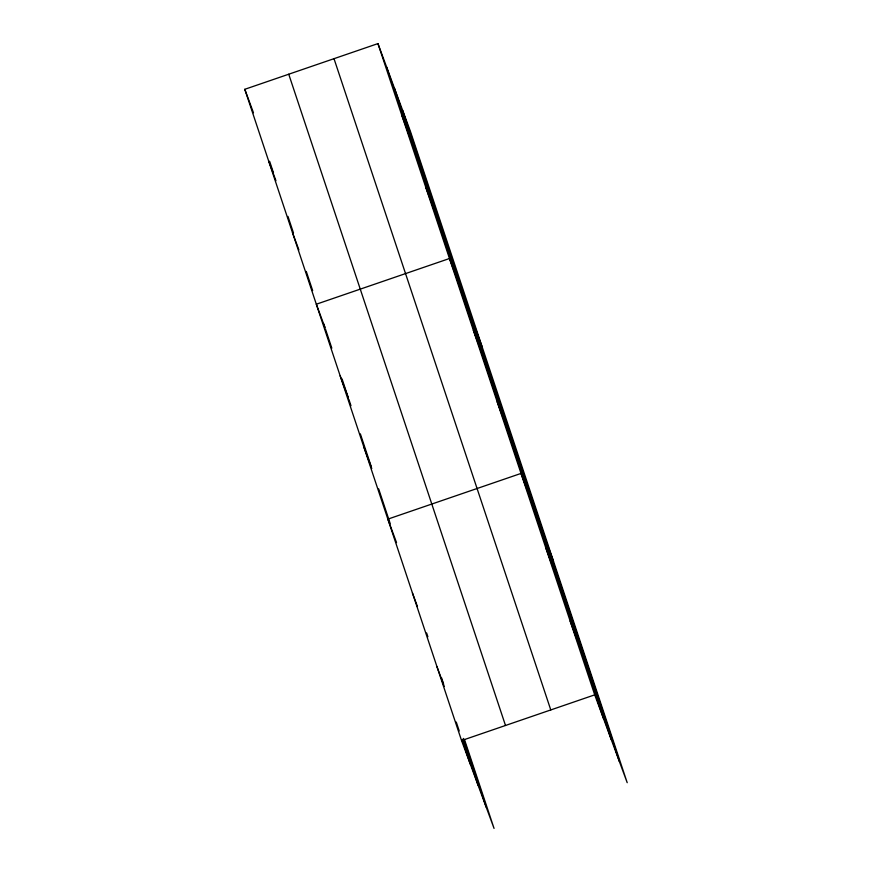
<?xml version="1.0" encoding="UTF-8"?>
<svg xmlns="http://www.w3.org/2000/svg" width="872" height="872" viewBox="0 0 872 872"><rect width="100%" height="100%" fill="white"/><g stroke="black" fill="none" stroke-linecap="round" stroke-linejoin="round"><path stroke-width="1.31" d="M464.405 739.325L494.053 828.4L461.561 740.568L244.792 89.304L377.947 43.6L410.44 131.432L627.208 782.696L594.715 694.853L377.947 43.6M461.561 740.568L594.715 694.853M401.796 115.235L410.483 138.713M425.634 186.881L434.321 210.359M481.976 346.348L449.483 258.515L316.329 304.219L325.016 327.698L323.73 323.861M473.322 330.15L482.009 353.629M497.171 401.796L505.858 425.274M553.502 561.263L521.009 473.431L387.855 519.134L396.542 542.613M545.578 547.235L554.265 570.713M570.146 621.049L578.834 644.528M244.792 89.304L253.48 112.782M268.641 160.949L275.955 180.722M292.48 232.584L298.878 249.883M340.167 375.865L348.397 398.101L342.042 378.873M364.016 447.5L371.788 468.504M412.423 592.949L417.459 606.541M436.992 666.753L444.306 686.526M402.581 110.199L619.349 761.452M394.493 88.312L611.25 739.576M386.634 67.079L603.402 718.332M334.009 58.686L550.777 709.939M288.741 74.229L505.498 725.482M463.326 738.442L486.195 807.167M462.847 739.467L478.096 785.28M269.655 161.396L273.492 172.907M287.967 216.409L293.504 233.031M306.279 271.41L312.667 290.605M325.441 328.984L331.829 348.168M348.855 399.343L350.98 405.731M360.354 433.875L370.992 465.855M378.666 488.887L390.155 523.429M426.615 632.974L427.89 636.789M441.439 677.511L443.565 683.877M456.263 722.049L459.228 730.954M462.193 739.87L470.248 764.046"/></g></svg>
